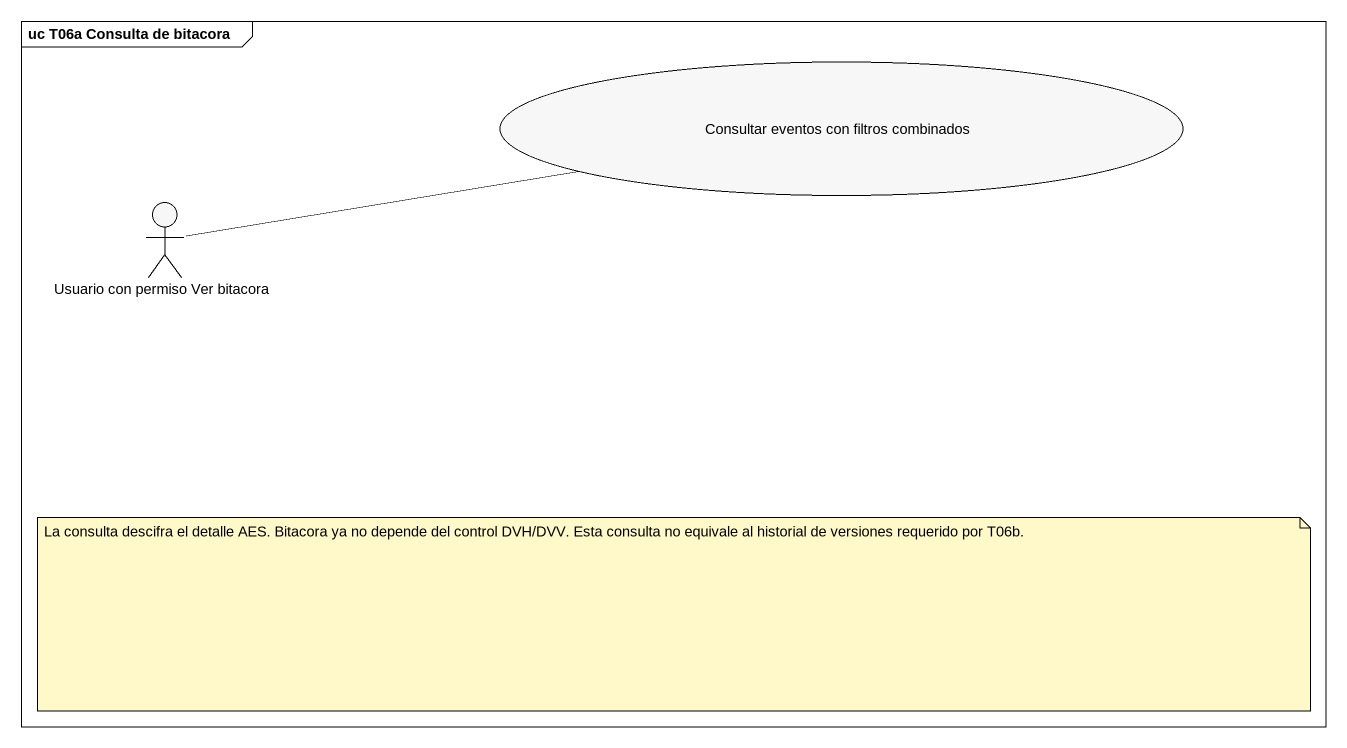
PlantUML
@startuml
mainframe uc T06a Consulta de bitacora
usecase "Consultar eventos con filtros combinados" as Consultar_eventos_con #F7F7F7
actor "Usuario con permiso Ver bitacora" as Usuario_con_permiso_Ver #F7F7F7
Usuario_con_permiso_Ver -right- Consultar_eventos_con
note as N1
  La consulta descifra el detalle AES. Bitacora ya no depende del control DVH/DVV. Esta consulta no equivale al historial de versiones requerido por T06b.
end note
@enduml
